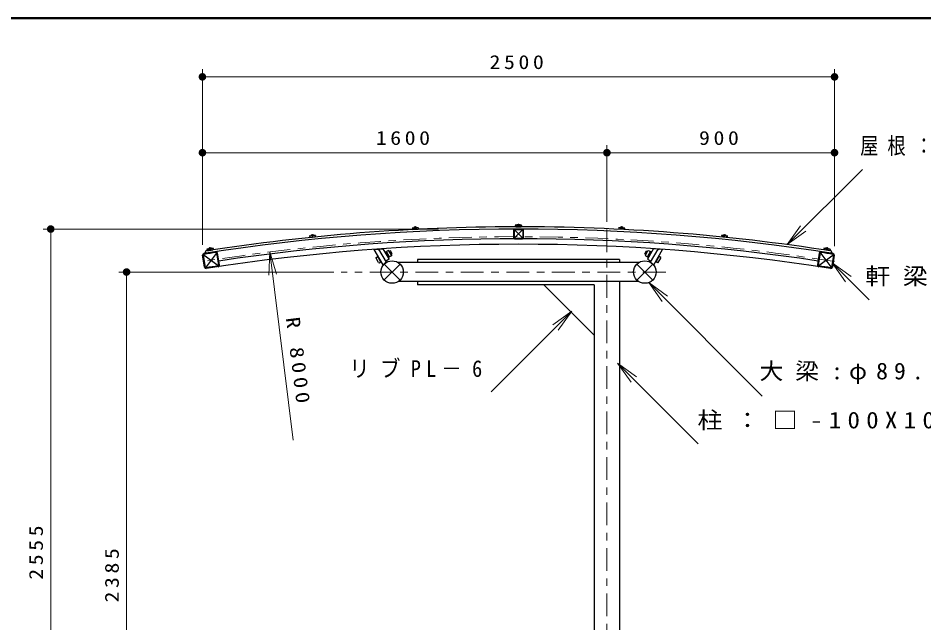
# Model space of a CAD drawing. Units: millimetres on the paper, scale 1:30. Extents: x -365 to 12, y -40 to 257.
# Drawn here: x -181.6 to -62.2, y 177.3 to 257 of the extents above; entities that cross this region are included whole.
import ezdxf

# ---------------------------------------------------------------- set-up
doc = ezdxf.new("R2010")
doc.units = ezdxf.units.MM
doc.linetypes.add('USER2', pattern=[6, 3, -1, 1, -1])
doc.layers.add('LY_1', color=7, linetype='Continuous', lineweight=25)
doc.layers.add('LY_2', color=7, linetype='Continuous', lineweight=13)
doc.styles.add('ＭＳ ゴシック', font='')
doc.styles.get('ＭＳ ゴシック').set_extended_font_data('MS Gothic')

# ---------------------------------------------------------------- blocks, each defined once
blk = doc.blocks.new('open_arrow')
at = {"color": 0, "linetype": 'Continuous', "lineweight": -2}
blk.add_lwpolyline([(7.5, 1.25), (0, 0), (7.5, -1.25)], dxfattribs=at)
blk = doc.blocks.new('filled_dot')
at = {"color": 0, "linetype": 'Continuous', "lineweight": -2, "const_width": 1.25}
blk.add_lwpolyline([(-0.625, 0, 1), (0.625, 0, 1)], format="xyb", close=True, dxfattribs=at)

msp = doc.modelspace()

# ---------------------------------------------------------------- linework, layer by layer
at = {"layer": 'LY_1', "lineweight": 13}
for p, q in [((-157.28, 227.129), (-157.28, 250.256)), ((-73.947, 226.926), (-73.947, 250.256)), ((-157.28, 249.256), (-73.947, 249.256)), ((-103.947, 230.135), (-103.947, 240.256)), ((-157.28, 239.256), (-103.947, 239.256)), ((-103.947, 239.256), (-73.947, 239.256)), ((-80.188, 227.137), (-70.272, 237.053)), ((-126.156, 229.189), (-178.28, 229.189)), ((-177.28, 144.025), (-177.28, 229.189)), ((-145.324, 201.342), (-148.399, 226.166)), ((-133.33, 222.475), (-131.23, 224.575)), ((-133.33, 224.574), (-131.23, 222.474)), ((-99.997, 224.575), (-97.897, 222.474)), ((-99.997, 222.474), (-97.897, 224.575)), ((-74.244, 224.723), (-69.37, 219.849)), ((-139.969, 223.524), (-168.28, 223.524)), ((-167.28, 144.025), (-167.28, 223.524)), ((-98.437, 222.13), (-83.485, 207.177)), ((-108.592, 218.346), (-119.199, 207.74)), ((-102.536, 211.497), (-91.93, 200.89))]:
    msp.add_line(p, q, dxfattribs=at)
at = {"layer": 'LY_1', "color": 2}
for p, q in [((-129.635, 229.329), (-129.633, 229.289)), ((-129.583, 229.292), (-129.574, 229.125)), ((-129.423, 229.374), (-129.422, 229.34)), ((-129.017, 229.394), (-129.016, 229.361)), ((-128.85, 229.329), (-128.842, 229.163)), ((-128.802, 229.371), (-128.8, 229.331)), ((-116.03, 229.696), (-116.03, 229.656)), ((-115.98, 229.656), (-115.98, 229.489)), ((-115.98, 229.489), (-115.247, 229.489)), ((-115.817, 229.729), (-115.817, 229.696)), ((-115.41, 229.729), (-115.41, 229.696)), ((-115.247, 229.656), (-115.247, 229.489)), ((-115.197, 229.696), (-115.197, 229.656)), ((-102.425, 229.371), (-102.427, 229.331)), ((-102.377, 229.329), (-102.385, 229.163)), ((-102.21, 229.394), (-102.212, 229.361)), ((-101.804, 229.374), (-101.805, 229.34)), ((-101.644, 229.292), (-101.653, 229.125)), ((-101.592, 229.329), (-101.594, 229.289)), ((-143.203, 228.273), (-143.199, 228.233)), ((-143.149, 228.238), (-143.132, 228.072)), ((-143.132, 228.072), (-142.403, 228.147)), ((-142.994, 228.328), (-142.991, 228.295)), ((-142.59, 228.369), (-142.586, 228.336)), ((-142.42, 228.313), (-142.403, 228.147)), ((-142.374, 228.357), (-142.37, 228.318)), ((-129.574, 229.125), (-128.842, 229.163)), ((-101.653, 229.125), (-102.385, 229.163)), ((-88.853, 228.357), (-88.857, 228.318)), ((-88.807, 228.313), (-88.824, 228.147)), ((-88.095, 228.072), (-88.824, 228.147)), ((-88.637, 228.369), (-88.641, 228.336)), ((-88.233, 228.328), (-88.236, 228.295)), ((-88.078, 228.238), (-88.095, 228.072)), ((-88.024, 228.273), (-88.028, 228.233)), ((-156.701, 226.53), (-156.694, 226.49)), ((-156.645, 226.498), (-156.62, 226.333)), ((-156.62, 226.333), (-155.895, 226.444)), ((-156.495, 226.595), (-156.49, 226.562)), ((-156.093, 226.657), (-156.088, 226.624)), ((-155.92, 226.609), (-155.895, 226.444)), ((-155.877, 226.656), (-155.871, 226.617)), ((-75.35, 226.656), (-75.356, 226.617)), ((-75.307, 226.609), (-75.332, 226.444)), ((-74.607, 226.333), (-75.332, 226.444)), ((-75.134, 226.657), (-75.139, 226.624)), ((-74.732, 226.595), (-74.737, 226.562)), ((-74.582, 226.498), (-74.607, 226.333)), ((-74.527, 226.53), (-74.533, 226.49))]:
    msp.add_line(p, q, dxfattribs=at)
at = {"layer": 'LY_1', "color": 2, "linetype": 'USER2', "lineweight": 13}
for p, q in [((-129.208, 229.144), (-129.229, 229.552)), ((-115.614, 229.489), (-115.614, 229.898)), ((-102.019, 229.144), (-101.998, 229.552)), ((-142.768, 228.11), (-142.809, 228.516)), ((-88.459, 228.11), (-88.418, 228.516)), ((-156.257, 226.389), (-156.319, 226.793)), ((-74.97, 226.389), (-74.908, 226.793))]:
    msp.add_line(p, q, dxfattribs=at)
at = {"layer": 'LY_1'}
for p, q in [((-116.247, 229.089), (-116.247, 228.022)), ((-115.01, 229.16), (-116.218, 227.952)), ((-116.218, 229.16), (-115.01, 227.952)), ((-116.194, 229.089), (-116.194, 228.022)), ((-116.147, 229.189), (-115.08, 229.189)), ((-116.147, 229.136), (-115.08, 229.136)), ((-115.034, 229.089), (-115.034, 228.022)), ((-114.98, 229.089), (-114.98, 228.022)), ((-116.147, 227.976), (-115.08, 227.976)), ((-116.147, 227.922), (-115.08, 227.922)), ((-157, 224.148), (-157.249, 225.728)), ((-157.214, 225.877), (-155.06, 224.304)), ((-156.895, 224.165), (-157.144, 225.745)), ((-155.352, 226.164), (-156.92, 224.017)), ((-155.129, 224.437), (-155.378, 226.017)), ((-155.024, 224.453), (-155.273, 226.034)), ((-134.622, 226.515), (-134.193, 226.541)), ((-133.439, 224.465), (-134.622, 226.514)), ((-134.193, 226.54), (-133.944, 226.406)), ((-134.027, 226.55), (-133.432, 226.586)), ((-133.027, 224.818), (-134.027, 226.55)), ((-132.665, 225.258), (-133.432, 226.586)), ((-133.182, 226.153), (-133.115, 226.191)), ((-132.682, 225.441), (-133.115, 226.191)), ((-132.996, 226.197), (-133.088, 226.144)), ((-132.753, 226.366), (-133.009, 226.219)), ((-132.604, 225.519), (-133.008, 226.219)), ((-132.884, 225.79), (-132.845, 225.936)), ((-132.86, 225.749), (-132.821, 225.895)), ((-132.686, 226.328), (-132.753, 226.367)), ((-132.349, 225.744), (-132.687, 226.328)), ((-132.474, 226.306), (-132.624, 226.22)), ((-132.262, 225.939), (-132.474, 226.306)), ((-132.262, 225.939), (-132.412, 225.853)), ((-132.349, 225.744), (-132.349, 225.667)), ((-98.965, 225.939), (-98.753, 226.305)), ((-98.965, 225.939), (-98.815, 225.853)), ((-98.878, 225.744), (-98.54, 226.328)), ((-98.878, 225.744), (-98.878, 225.667)), ((-98.754, 226.306), (-98.604, 226.219)), ((-98.623, 225.52), (-98.219, 226.22)), ((-98.562, 225.258), (-97.795, 226.586)), ((-98.545, 225.441), (-98.111, 226.191)), ((-98.541, 226.328), (-98.474, 226.367)), ((-98.474, 226.367), (-98.219, 226.219)), ((-98.367, 225.749), (-98.406, 225.895)), ((-98.343, 225.79), (-98.382, 225.936)), ((-98.231, 226.197), (-98.139, 226.143)), ((-98.2, 224.818), (-97.2, 226.55)), ((-98.045, 226.153), (-98.112, 226.191)), ((-97.2, 226.55), (-97.795, 226.586)), ((-97.788, 224.465), (-96.604, 226.514)), ((-97.034, 226.541), (-97.284, 226.407)), ((-96.605, 226.515), (-97.034, 226.541)), ((-75.955, 226.034), (-76.204, 224.453)), ((-76.167, 224.304), (-74.014, 225.877)), ((-75.849, 226.017), (-76.098, 224.437)), ((-75.875, 226.164), (-74.307, 224.017)), ((-74.083, 225.745), (-74.332, 224.165)), ((-73.978, 225.728), (-74.227, 224.148)), ((-134.384, 225.426), (-134.158, 225.556)), ((-134.384, 225.348), (-134.384, 225.425)), ((-134.047, 224.764), (-134.384, 225.348)), ((-134.106, 225.62), (-134.172, 225.581)), ((-133.739, 224.831), (-134.172, 225.581)), ((-134.046, 224.764), (-133.98, 224.725)), ((-133.98, 224.725), (-133.753, 224.856)), ((-133.673, 224.869), (-133.739, 224.831)), ((-133.172, 224.735), (-133.439, 224.465)), ((-133.027, 224.818), (-133.172, 224.735)), ((-133.082, 224.979), (-133.127, 224.992)), ((-132.678, 225.213), (-133.082, 224.979)), ((-132.749, 225.403), (-132.682, 225.441)), ((-132.617, 225.542), (-132.71, 225.489)), ((-132.677, 225.212), (-132.665, 225.258)), ((-132.349, 225.666), (-132.604, 225.519)), ((-99.749, 224.774), (-131.479, 224.774)), ((-102.28, 225.191), (-128.947, 225.191)), ((-128.947, 225.191), (-128.947, 224.774)), ((-102.28, 225.191), (-102.28, 224.774)), ((-98.878, 225.667), (-98.623, 225.519)), ((-98.61, 225.541), (-98.518, 225.488)), ((-98.55, 225.212), (-98.562, 225.258)), ((-98.55, 225.212), (-98.146, 224.979)), ((-98.478, 225.402), (-98.545, 225.441)), ((-98.2, 224.818), (-98.056, 224.735)), ((-98.146, 224.98), (-98.1, 224.992)), ((-98.056, 224.735), (-97.788, 224.465)), ((-97.555, 224.869), (-97.488, 224.83)), ((-97.488, 224.83), (-97.055, 225.581)), ((-97.247, 224.725), (-97.474, 224.856)), ((-97.18, 224.763), (-97.247, 224.725)), ((-97.18, 224.763), (-96.843, 225.348)), ((-97.121, 225.619), (-97.055, 225.581)), ((-96.843, 225.425), (-97.07, 225.556)), ((-96.843, 225.348), (-96.843, 225.425)), ((-99.749, 222.274), (-131.479, 222.274)), ((-128.947, 222.274), (-128.947, 221.858)), ((-102.28, 222.274), (-102.28, 129.324)), ((-105.614, 221.858), (-128.947, 221.858)), ((-112.28, 221.858), (-105.614, 215.191)), ((-105.614, 221.858), (-105.614, 129.324))]:
    msp.add_line(p, q, dxfattribs=at)
at = {"layer": 'LY_1', "linetype": 'USER2', "lineweight": 13}
for p, q in [((-103.947, 229.135), (-103.947, 108.939)), ((-96.202, 223.524), (-138.969, 223.524))]:
    msp.add_line(p, q, dxfattribs=at)
at = {"layer": 'LY_1'}
for centre in [(-132.28, 223.524), (-98.947, 223.524)]:
    msp.add_circle(centre, 1.485, dxfattribs=at)
for centre, radius, start, end in [((-115.614, -38.478), 267.967, 90.10691, 98.84861), ((-115.614, -38.478), 267.967, 81.15147, 90.10691), ((-115.614, -38.478), 267.667, 81.0874, 98.91267), ((-116.147, 229.089), 0.1, 90, 180), ((-116.147, 229.089), 0.0467, 90, 180), ((-115.08, 229.089), 0.1, 0, 90), ((-115.08, 229.089), 0.0467, 0, 90), ((-115.614, -38.478), 265.667, 81.08766, 98.91242), ((-115.614, -38.478), 266.4, 81.47471, 98.52537), ((-116.147, 228.022), 0.1, 180, 270), ((-116.147, 228.022), 0.0467, 180, 270), ((-115.08, 228.022), 0.0467, 270, 0), ((-115.08, 228.022), 0.1, 270, 0), ((-157.052, 225.76), 0.2, 98.91267, 188.95545), ((-157.052, 225.76), 0.0933, 98.91267, 188.95545), ((-157.166, 226.281), 0.333, 278.91952, 3.1449), ((-115.614, -38.478), 267.56, 98.56993, 98.91267), ((-155.47, 226.003), 0.2, 8.95544, 98.56993), ((-155.47, 226.003), 0.0933, 8.95544, 98.56993), ((-75.757, 226.003), 0.2, 81.43015, 171.04456), ((-75.757, 226.003), 0.0933, 81.43015, 171.04456), ((-115.614, -38.478), 267.56, 81.0874, 81.43015), ((-74.061, 226.282), 0.333, 176.85518, 261.08057), ((-74.176, 225.76), 0.0933, 351.04457, 81.0874), ((-74.176, 225.76), 0.2, 351.04457, 81.0874), ((-156.803, 224.179), 0.2, 188.95544, 278.91242), ((-156.803, 224.179), 0.0933, 188.95544, 278.91242), ((-115.614, -38.478), 265.773, 98.56761, 98.91242), ((-155.221, 224.422), 0.0933, 278.56761, 8.95544), ((-155.221, 224.422), 0.2, 278.56761, 8.95544), ((-76.006, 224.422), 0.2, 171.04456, 261.43246), ((-76.006, 224.422), 0.0933, 171.04456, 261.43246), ((-115.614, -38.478), 265.773, 81.08766, 81.43247), ((-74.425, 224.179), 0.2, 261.08766, 351.04457), ((-74.425, 224.179), 0.0933, 261.08766, 351.04457)]:
    msp.add_arc(centre, radius, start, end, dxfattribs=at)
at = {"layer": 'LY_1', "color": 2}
for centre, radius, start, end in [((-115.614, -38.475), 268.171, 92.81898, 92.99703), ((-115.614, -38.475), 268.131, 92.81897, 92.99704), ((-115.614, -38.475), 268.204, 92.86457, 92.95144), ((-129.206, 229.104), 0.333, 60.02879, 125.78722), ((-115.614, -38.475), 268.171, 89.91098, 90.08903), ((-115.614, -38.475), 268.131, 89.91097, 90.08904), ((-115.614, -38.475), 268.204, 89.95657, 90.04344), ((-115.614, 229.449), 0.333, 57.12079, 122.87922), ((-115.613, -38.475), 268.131, 87.00296, 87.18103), ((-115.613, -38.475), 268.171, 87.00297, 87.18102), ((-115.613, -38.475), 268.204, 87.04856, 87.13543), ((-102.021, 229.104), 0.333, 54.21278, 119.97121), ((-115.614, -38.475), 268.171, 95.72698, 95.90503), ((-115.614, -38.475), 268.131, 95.72697, 95.90504), ((-115.614, -38.475), 268.204, 95.77257, 95.85944), ((-142.764, 228.07), 0.333, 62.93679, 128.69522), ((-115.613, -38.475), 268.131, 84.09496, 84.27303), ((-115.613, -38.475), 268.171, 84.09497, 84.27302), ((-115.613, -38.475), 268.204, 84.14056, 84.22743), ((-88.463, 228.07), 0.333, 51.30478, 117.06321), ((-115.614, -38.475), 268.171, 98.63499, 98.81303), ((-115.614, -38.475), 268.131, 98.63497, 98.81304), ((-115.614, -38.475), 268.204, 98.68057, 98.76744), ((-156.251, 226.349), 0.333, 65.84479, 131.60322), ((-115.613, -38.475), 268.131, 81.18696, 81.36503), ((-115.613, -38.475), 268.171, 81.18697, 81.36501), ((-115.613, -38.475), 268.204, 81.23256, 81.31943), ((-74.976, 226.349), 0.333, 48.39678, 114.15521)]:
    msp.add_arc(centre, radius, start, end, dxfattribs=at)
at = {"layer": 'LY_1', "linetype": 'USER2', "lineweight": 13}
msp.add_arc((-115.614, -38.478), 266.667, 81.01073, 98.98928, dxfattribs=at)
at = {"layer": 'LY_2', "lineweight": 50}
msp.add_line((0, 257), (-365, 257), dxfattribs=at)

# ---------------------------------------------------------------- block references
at = {"layer": 'LY_1', "lineweight": 13, "xscale": 0.4, "yscale": 0.4}
for p in [(-157.28, 249.256), (-157.28, 239.256)]:
    msp.add_blockref('filled_dot', p, dxfattribs=at)
for name, p, rotation in [('filled_dot', (-73.947, 249.256), 180), ('filled_dot', (-103.947, 239.256), 180), ('filled_dot', (-73.947, 239.256), 180), ('filled_dot', (-177.28, 229.189), 270), ('open_arrow', (-80.188, 227.137), 45), ('open_arrow', (-148.399, 226.166), 277.1), ('open_arrow', (-74.244, 224.723), 315), ('filled_dot', (-167.28, 223.524), 270), ('open_arrow', (-98.437, 222.13), 315), ('open_arrow', (-108.592, 218.346), 225), ('open_arrow', (-102.536, 211.497), 315)]:
    msp.add_blockref(name, p, dxfattribs=dict(at, rotation=rotation))

# ---------------------------------------------------------------- texts
at = {"layer": 'LY_1', "style": 'ＭＳ ゴシック'}
for s, insert, char_height, attachment_point in [('\\T1.33;\\W1.15;2500', (-115.614, 250.256), 1.833, 8), ('\\T1.33;\\W1.15;1600', (-130.614, 240.256), 1.833, 8), ('\\T1.33;\\W1.15;900', (-88.947, 240.256), 1.833, 8), ('\\T1.5;\\W0.8;屋根：アルミ\\~3t', (-70.567, 240.053), 2.199, 4), ('\\T1.5;\\W1.1;軒梁:□-60X60X3.2', (-69.897, 222.849), 2.199, 4), ('\\T1.5;\\W0.9;リブPL－6', (-137.92, 210.74), 2.199, 4), ('\\T1.5;\\W1.05;大梁:φ89.1X2.8', (-83.85, 210.177), 2.199, 4), ('\\T1.5;\\W1.1;柱：□-100X100X4.5', (-92.022, 203.89), 2.199, 4)]:
    msp.add_mtext(s, dxfattribs=dict(at, insert=insert, char_height=char_height, attachment_point=attachment_point))
at = {"layer": 'LY_1', "char_height": 1.833, "attachment_point": 8, "style": 'ＭＳ ゴシック'}
for s, insert, rotation in [('\\T1.33;\\W1.2;R\\~8000', (-145.582, 211.557), 277.062), ('\\T1.33;\\W1.15;2555', (-178.28, 186.773), 90), ('\\T1.33;\\W1.15;2385', (-168.28, 183.774), 90)]:
    msp.add_mtext(s, dxfattribs=dict(at, insert=insert, rotation=rotation))

doc.saveas('drawing.dxf')
